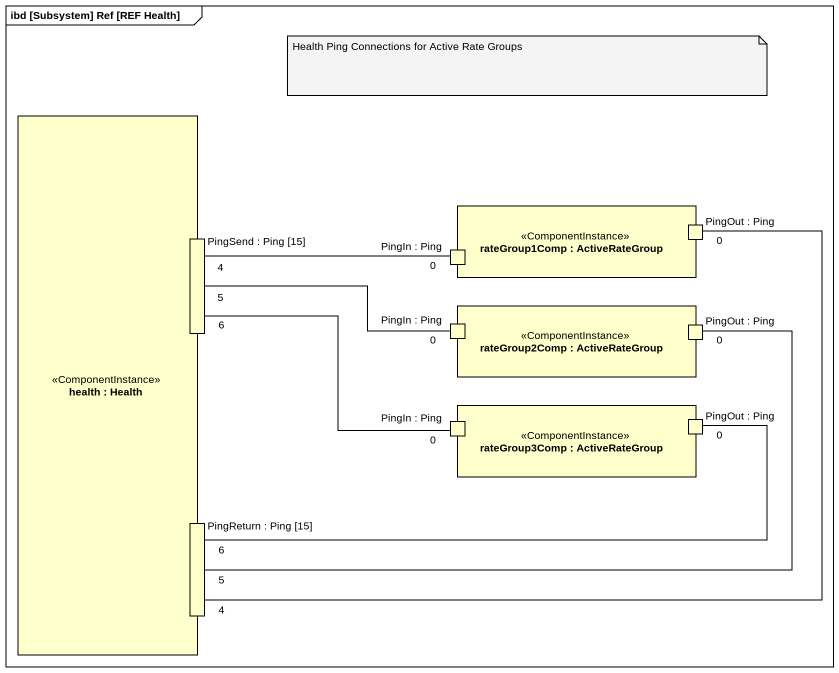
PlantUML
@startuml
mainframe ibd [Subsystem] Ref [REF Health]
rectangle "health : Health" as health <<ComponentInstance>> #FFFFCC {
  port "PingSend : Ping [15]" as PingSend_Ping_15 #FFFFCC
  port "PingReturn : Ping [15]" as PingReturn_Ping_15 #FFFFCC
}
rectangle "rateGroup1Comp : ActiveRateGroup" as rateGroup1Comp <<ComponentInstance>> #FFFFCC {
  port "PingIn : Ping" as PingIn_Ping #FFFFCC
  port "PingOut : Ping" as PingOut_Ping #FFFFCC
}
rectangle "rateGroup2Comp : ActiveRateGroup" as rateGroup2Comp <<ComponentInstance>> #FFFFCC {
  port "PingIn : Ping" as PingIn_Ping_2 #FFFFCC
  port "PingOut : Ping" as PingOut_Ping_2 #FFFFCC
}
rectangle "rateGroup3Comp : ActiveRateGroup" as rateGroup3Comp <<ComponentInstance>> #FFFFCC {
  port "PingIn : Ping" as PingIn_Ping_3 #FFFFCC
  port "PingOut : Ping" as PingOut_Ping_3 #FFFFCC
}
PingSend_Ping_15 "4" -right- "0" PingIn_Ping
PingSend_Ping_15 "5" -right- "0" PingIn_Ping_2
PingSend_Ping_15 "6" -right- "0" PingIn_Ping_3
PingOut_Ping "0" -- "4" PingReturn_Ping_15
PingOut_Ping_2 "0" -left- "5" PingReturn_Ping_15
PingOut_Ping_3 "0" -left- "6" PingReturn_Ping_15
note as N1
  Health Ping Connections for Active Rate Groups
end note
@enduml
